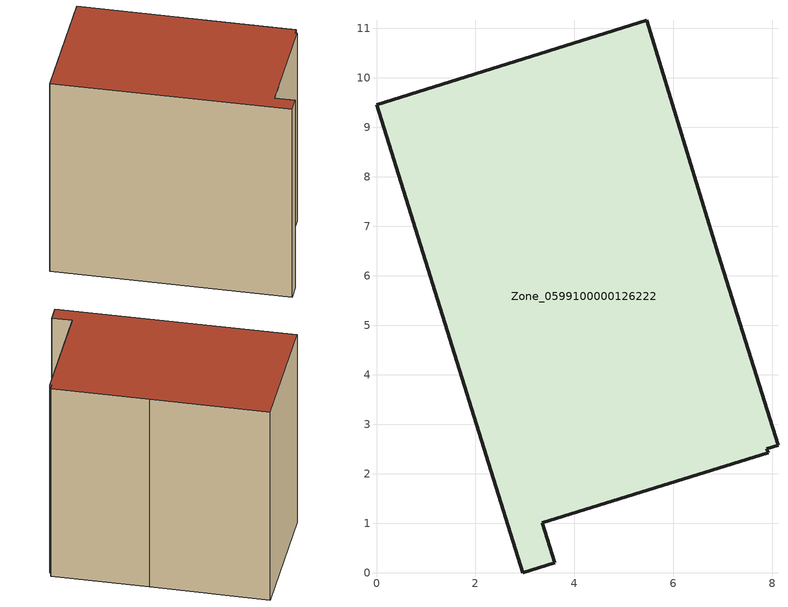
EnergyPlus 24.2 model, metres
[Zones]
Zone_0599100000126222
 floor ground (C_G): 0,9.46 5.46,11.16 6.91,6.43 8.11,2.58 7.88,2.5 7.91,2.42 3.35,1.01 3.6,0.2 2.96,0 z0
 wall outside (C_F): 3.6,0.2 3.35,1.01 7.91,2.42 7.88,2.5 8.11,2.58 6.91,6.43 5.46,11.16 0,9.46 2.96,0 3.6,0.2 z0:9.04
 roof outside (C_R): 7.91,2.42 7.88,2.5 8.11,2.58 6.91,6.43 5.46,11.16 0,9.46 2.96,0 3.6,0.2 3.35,1.01 z9.04
[BUILDING]
Pand.0599100000126222: North Axis=0; Terrain=City; Loads Convergence Tolerance Value=0.04; Temperature Convergence Tolerance Value=0.4; Solar Distribution=FullExterior; Maximum Number of Warmup Days=25; Minimum Number of Warmup Days=1
[Site:Location]
Rotterdam.The.Hague.AP_ZH_NLD Design_Conditions: Latitude=51.96; Longitude=4.45; Time Zone=1; Elevation=-4.5
[SITE:GROUNDTEMPERATURE:BUILDINGSURFACE]
18, 18, 18, 18, 18, 18, 18, 18, 18, 18, 18, 18
[MATERIAL] Thermal Absorptance=0.9; Solar Absorptance=0.7; Visible Absorptance=0.7
Name | Roughness | Thickness | Conductivity | Density | Specific Heat
G.TC.1975-1991 | MediumSmooth | 0.15 | 0.288461 | 540 | 1210
F.TC.1975-1991 | Rough | 0.3 | 0.230769 | 1920 | 840
R.TC.1975-1991 | MediumRough | 0.2 | 0.153846 | 1500 | 1000
[CONSTRUCTION]
C_G: G.TC.1975-1991
C_F: F.TC.1975-1991
C_R: R.TC.1975-1991
[ZONE]
Zone_0599100000126222: Type=1; Multiplier=1; Ceiling Height=Autocalculate; Volume=Autocalculate; Floor Area=autocalculate; Part of Total Floor Area=Yes
[ZONEINFILTRATION:DESIGNFLOWRATE]
Infil_Zone_0599100000126222: Zone or ZoneList or Space or SpaceList=Zone_0599100000126222; Schedule=AlwaysOn; Design Flow Rate Calculation Method=Flow/Area; Flow Rate per Floor Area=0.003; Constant Term Coefficient=1; Temperature Term Coefficient=0; Velocity Term Coefficient=0; Velocity Squared Term Coefficient=0
[HVACTEMPLATE:ZONE:IDEALLOADSAIRSYSTEM]
Zone_0599100000126222: Maximum Heating Supply Air Temperature=50; Minimum Cooling Supply Air Temperature=13; Maximum Heating Supply Air Humidity Ratio=0.0156; Minimum Cooling Supply Air Humidity Ratio=0.0077; Heating Limit=NoLimit; Cooling Limit=NoLimit; Dehumidification Control Type=ConstantSensibleHeatRatio; Cooling Sensible Heat Ratio=0.7; Dehumidification Setpoint=60; Humidification Control Type=None; Humidification Setpoint=30; Outdoor Air Method=None; Outdoor Air Flow Rate per Person=0.00944; Outdoor Air Flow Rate per Zone Floor Area=0; Outdoor Air Flow Rate per Zone=0; Demand Controlled Ventilation Type=None; Outdoor Air Economizer Type=NoEconomizer; Heat Recovery Type=None; Sensible Heat Recovery Effectiveness=0.7; Latent Heat Recovery Effectiveness=0.65
[ZONECONTROL:THERMOSTAT]
ThermostatControl_Zone_0599100000126222: Zone or ZoneList=Zone_0599100000126222; Control Type Schedule=DualSetpointControlType; Control 1=Thermostat_Zone_0599100000126222; Temperature Difference Between Cutout And Setpoint=0
[THERMOSTATSETPOINT:DUALSETPOINT]
Thermostat_Zone_0599100000126222: Heating Setpoint Temperature Schedule=HeatingSetpoint_Zone_0599100000126222; Cooling Setpoint Temperature Schedule=CoolingSetpoint_Zone_0599100000126222
[SCHEDULE:COMPACT]
HeatingSetpoint_Zone_0599100000126222: Through: 12/31, For: AllDays, Until: 24:00, 21
CoolingSetpoint_Zone_0599100000126222: Through: 12/31, For: AllDays, Until: 24:00, 24
DualSetpointControlType: Through: 12/31, For: AllDays, Until: 24:00, 4
AlwaysOn: Through: 12/31, For: AllDays, Until: 24:00, 1
